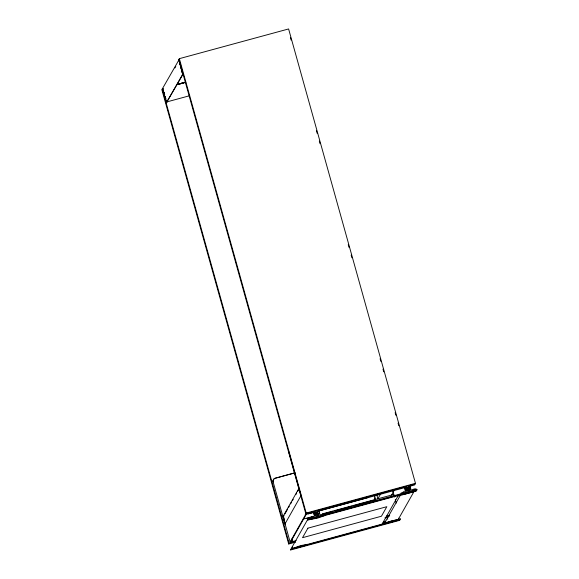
<?xml version="1.0" encoding="UTF-8"?>
<svg xmlns="http://www.w3.org/2000/svg" width="579" height="579" viewBox="0 0 579 579"><rect width="100%" height="100%" fill="white"/><g stroke="black" fill="none" stroke-linecap="round" stroke-linejoin="round"><path stroke-width="0.87" d="M285.092 524.386L273.158 481.996A3.127 3.105 29.5 0 1 273.013 481.062L273.056 480.888A3.185 3.163 29.5 0 1 275.054 478.247L295.189 472.754M162.583 88.551L163.068 88.775M178.853 59.789L182.494 73.598L178.918 59.738L178.73 60.115M163.003 88.746L162.496 88.565L178.969 59.861L182.747 74.148L166.412 102.686L183.152 74.04L182.747 74.148M408.441 486.642L414.535 484.985L415.469 483.327L288.603 28.95L179.345 58.66L178.954 59.362L305.813 513.739L415.071 484.03M162.721 88.363L166.412 102.686M189.688 95.709L166.405 102.034M283.334 515.947L298.988 488.263M284.933 513.884L287.546 509.267M288.414 507.732L289.283 506.191M290.586 503.882L291.454 502.348M292.33 500.806L293.198 499.272M295.811 494.654L296.68 493.12M297.548 491.578L298.417 490.044M301.218 495.211L285.042 523.807L290.115 541.98L290.723 541.814L306.899 513.218L306.291 513.385L290.115 541.98M288.704 543.992L289.102 543.29L162.236 88.913L161.838 89.615L288.704 543.992L295.645 542.103M305.813 513.739L306.211 513.045L179.345 58.66M291.946 538.919L292.677 541.517L292.134 542.465L291.411 539.874M308.853 512.914L308.31 513.87L315.28 511.974M319.601 513.551L319.326 511.554L313.861 513.037L314.136 515.035L315.895 514.651M314.136 515.035L319.789 513.218M318.284 512.002L314.723 512.936M368.707 497.354L319.116 510.844M380.931 493.409L377.892 498.787L376.697 494.524M391.549 495.067L394.154 490.464M381.836 524.588L398.555 495.038M387.105 518.017L387.293 517.684L387.72 519.218M384.651 523.018L400.292 495.371M408.499 489.479L410.62 488.799L410.337 486.801L404.88 488.285L405.155 490.283L406.914 489.899M405.155 490.283L410.808 488.466M410.337 486.801L410.62 488.799M398.309 519.305L413.949 491.658L416.496 490.565L416.069 489.045L414.166 489.089L403.44 492.012L400.9 493.178M174.901 67.96L175.784 66.419M283.63 516.186L284.014 515.896M317.907 514.08L315.656 514.876M407.211 490.029L406.509 490.102L406.132 487.692M406.509 490.102L409.621 489.255L408.767 489.61M312.392 516.772L309.852 517.937L310.272 519.45L317.415 518.183L325.449 515.324L325.022 513.812L317.885 515.078L312.392 516.772L312.812 518.285L310.272 519.45M416.496 490.565L409.36 491.832L401.319 494.69L403.223 494.647L413.956 491.73M414.803 489.631L416.069 489.045M292.576 548.465L300.617 545.606L307.753 544.332L305.213 545.498L294.487 548.422L292.576 548.465L292.192 547.068M385.773 521.136L383.233 522.301L383.624 523.698L385.527 523.655L396.26 520.738L398.801 519.573L398.41 518.176M383.624 523.698L391.665 520.839L398.801 519.573M315.823 514.557L315.063 514.811L319.239 513.682M312.812 518.285L323.545 515.368L325.449 515.324M406.842 489.805L406.082 490.058L410.258 488.922L409.57 489.06M185.186 82.276L176.486 84.65L185.591 82.138M177.312 84.52L185.157 82.377M176.457 84.766L184.31 82.631M177.196 84.657L185.845 82.305M294.284 473.05L275.018 478.305A3.185 3.163 29.5 0 0 273.013 480.954M306.211 513.045L415.469 483.327M305.191 514.63L314.759 512.031M317.893 511.264L405.828 487.352M303.273 519.074L312.848 516.475M322.423 513.87L393.821 494.452M306.928 518.429L312.139 517.018M323.422 513.942L332.976 511.351M334.713 510.873L352.083 506.155M353.82 505.677L371.182 500.958M372.919 500.488L375.525 499.778M416.764 490.087L307.507 519.797L307.905 519.102L417.162 489.385L416.229 491.043L398.019 495.993M398.287 495.515L307.239 520.275L291.063 548.878L382.111 524.111M292.677 541.517L296.159 540.569M386.707 515.94L389.32 515.23M289.102 543.29L295.616 541.517M386.164 516.895L389.689 515.94M384.955 517.814L388.422 516.873M382.379 523.64L400.588 518.683L399.655 520.34L290.397 550.05L290.796 549.348L400.046 519.638M406.045 488.206L409.302 487.214M408.984 486.982L408.289 487.055L408.926 489.327M178.839 60.122L179.309 60.252M290.397 37.483L291.121 40.096M316.402 130.622L317.133 133.257M319.318 141.066L320.057 143.708M348.254 244.707L348.985 247.32M351.156 255.1L351.902 257.764M380.099 358.763L380.83 361.376M382.994 369.127L383.747 371.819M395.146 412.653L395.877 415.266M398.062 423.097L398.786 425.71M414.166 489.089L414.593 490.608M408.933 490.319L409.36 491.832M407.703 487.38L408.166 489.045M407.522 487.243L408.159 489.516M404.88 488.285L405.343 489.95M403.44 492.012L403.86 493.525M392.851 490.97L394.545 497.05M395.269 499.641L396.239 503.108M374.396 495.052L375.612 499.402M374.345 497.745L375.076 500.357M323.118 513.855L323.545 515.368M317.885 515.078L318.312 516.591M316.684 512.133L317.147 513.797M316.503 511.995L317.14 514.268M315.714 512.227L316.351 514.499M315.114 512.444L315.75 514.717M313.861 513.037L314.325 514.702M289.507 454.377L300.754 494.828M283.782 517.431L284.47 519.87M163.958 92.199L164.682 94.782L163.937 92.242M165.16 96.505L165.883 99.089M165.138 96.548L165.855 99.132M166.339 100.855L166.817 102.577M162.648 88.558L166.354 102.128M273.158 481.996A3.127 3.105 29.5 0 1 273.049 480.997M283.913 515.534A1.02 1.013 29.5 0 0 283.182 516.7L284.998 523.192A1.013 1.006 29.5 0 0 285.288 523.619M289.232 453.581A3.127 3.105 29.5 0 1 289.124 452.583L289.131 452.467A3.185 3.163 29.5 0 1 289.203 452.025A3.185 3.163 29.5 0 0 289.167 452.402L289.16 452.517A3.127 3.105 29.5 0 0 289.218 453.299M283.182 516.215A1.02 1.013 29.5 0 0 283.124 516.801L284.94 523.286A1.013 1.006 29.5 0 0 285.237 523.72M307.919 528.157L302.52 537.688L381.431 516.229L386.823 506.697L307.919 528.157"/></g></svg>
